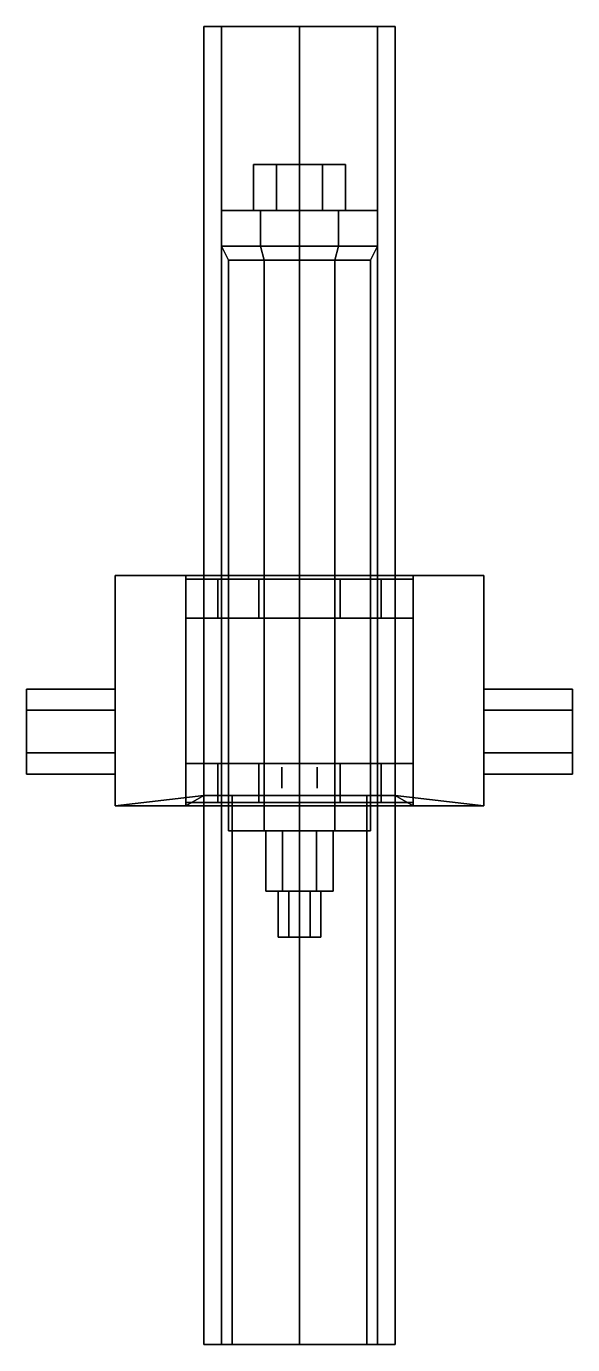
# Model space of a CAD drawing. Extents: x -0.77 to 0.77, y -1.73 to 1.99.
import ezdxf

# ---------------------------------------------------------------- set-up
doc = ezdxf.new("R2010")
doc.units = 0
doc.layers.add('SLEEVE', color=5, linetype='CONTINUOUS')

msp = doc.modelspace()

# ---------------------------------------------------------------- linework, layer by layer
at = {"layer": 'SLEEVE'}
for points in [[(-0.27, 1.99, -0.48), (-0.27, -0.18, -0.48), (-0.27, -0.18, -0.29), (-0.27, 1.99, -0.29)], [(0, 1.99, -0.29), (0, 1.99, -0.58), (-0.27, 1.99, -0.48), (-0.27, 1.99, -0.29)], [(0, 1.99, -0.58), (0, -0.18, -0.58), (-0.27, -0.18, -0.48), (-0.27, 1.99, -0.48)], [(-0.27, 1.99, -0.29), (-0.27, -0.18, -0.29), (0, -0.18, -0.29), (0, 1.99, -0.29)], [(-0.22, 1.99, -0.18), (-0.22, 1.99, -0.29), (-0.27, 1.99, -0.29), (-0.27, 1.99, -0.18)], [(-0.27, 1.99, -0.29), (-0.27, -1.73, -0.29), (-0.27, -1.73, -0.18), (-0.27, 1.99, -0.18)], [(-0.27, 1.99, -0.18), (-0.27, -1.73, -0.18), (-0.22, -1.73, -0.18), (-0.22, 1.99, -0.18)], [(-0.22, -1.73, -0.18), (-0.22, -1.73, -0.29), (-0.22, 1.99, -0.29), (-0.22, 1.99, -0.18)], [(0.27, 1.99, -0.29), (0.27, 1.99, -0.48), (0, 1.99, -0.58), (0, 1.99, -0.29)], [(0, 1.99, -0.29), (0, -0.18, -0.29), (0.27, -0.18, -0.29), (0.27, 1.99, -0.29)], [(0.27, 1.99, -0.48), (0.27, -0.18, -0.48), (0, -0.18, -0.58), (0, 1.99, -0.58)], [(0.27, 1.99, -0.18), (0.27, 1.99, -0.29), (0.22, 1.99, -0.29), (0.22, 1.99, -0.18)], [(0.22, 1.99, -0.29), (0.22, -1.73, -0.29), (0.22, -1.73, -0.18), (0.22, 1.99, -0.18)], [(0.22, 1.99, -0.18), (0.22, -1.73, -0.18), (0.27, -1.73, -0.18), (0.27, 1.99, -0.18)], [(0.27, -0.18, -0.29), (0.27, -0.18, -0.48), (0.27, 1.99, -0.48), (0.27, 1.99, -0.29)], [(0.27, -1.73, -0.18), (0.27, -1.73, -0.29), (0.27, 1.99, -0.29), (0.27, 1.99, -0.18)], [(-0.065, 1.6, 0.7726), (-0.13, 1.6, 0.66), (-0.13, 1.47, 0.66), (-0.065, 1.47, 0.7726)], [(-0.13, 1.6, 0.66), (-0.065, 1.6, 0.5474), (-0.065, 1.47, 0.5474), (-0.13, 1.47, 0.66)], [(0.13, 1.6, 0.66), (-0.13, 1.6, 0.66), (-0.065, 1.6, 0.7726), (0.065, 1.6, 0.7726)], [(0.065, 1.6, 0.5474), (-0.065, 1.6, 0.5474), (-0.13, 1.6, 0.66), (0.13, 1.6, 0.66)], [(0.065, 1.6, 0.7726), (-0.065, 1.6, 0.7726), (-0.065, 1.47, 0.7726), (0.065, 1.47, 0.7726)], [(-0.065, 1.6, 0.5474), (0.065, 1.6, 0.5474), (0.065, 1.47, 0.5474), (-0.065, 1.47, 0.5474)], [(0.13, 1.6, 0.66), (0.065, 1.6, 0.7726), (0.065, 1.47, 0.7726), (0.13, 1.47, 0.66)], [(0.065, 1.6, 0.5474), (0.13, 1.6, 0.66), (0.13, 1.47, 0.66), (0.065, 1.47, 0.5474)], [(-0.11, 1.47, 0.8505), (-0.22, 1.47, 0.66), (-0.22, 1.37, 0.66), (-0.11, 1.37, 0.8505)], [(-0.22, 1.47, 0.66), (-0.11, 1.47, 0.4695), (-0.11, 1.37, 0.4695), (-0.22, 1.37, 0.66)], [(0.22, 1.47, 0.66), (-0.22, 1.47, 0.66), (-0.11, 1.47, 0.8505), (0.11, 1.47, 0.8505)], [(0.11, 1.47, 0.4695), (-0.11, 1.47, 0.4695), (-0.22, 1.47, 0.66), (0.22, 1.47, 0.66)], [(0.11, 1.47, 0.8505), (-0.11, 1.47, 0.8505), (-0.11, 1.37, 0.8505), (0.11, 1.37, 0.8505)], [(-0.11, 1.47, 0.4695), (0.11, 1.47, 0.4695), (0.11, 1.37, 0.4695), (-0.11, 1.37, 0.4695)], [(0.22, 1.47, 0.66), (0.11, 1.47, 0.8505), (0.11, 1.37, 0.8505), (0.22, 1.37, 0.66)], [(0.11, 1.47, 0.4695), (0.22, 1.47, 0.66), (0.22, 1.37, 0.66), (0.11, 1.37, 0.4695)], [(-0.1, 1.33, 0.4868), (-0.2, 1.33, 0.66), (-0.22, 1.37, 0.66), (-0.11, 1.37, 0.4695)], [(-0.2, 1.33, 0.66), (-0.1, 1.33, 0.8332), (-0.11, 1.37, 0.8505), (-0.22, 1.37, 0.66)], [(0.1, 1.33, 0.4868), (-0.1, 1.33, 0.4868), (-0.11, 1.37, 0.4695), (0.11, 1.37, 0.4695)], [(-0.1, 1.33, 0.8332), (0.1, 1.33, 0.8332), (0.11, 1.37, 0.8505), (-0.11, 1.37, 0.8505)], [(0.2, 1.33, 0.66), (0.1, 1.33, 0.4868), (0.11, 1.37, 0.4695), (0.22, 1.37, 0.66)], [(0.1, 1.33, 0.8332), (0.2, 1.33, 0.66), (0.22, 1.37, 0.66), (0.11, 1.37, 0.8505)], [(-0.1, 1.33, 0.8332), (-0.2, 1.33, 0.66), (-0.2, -0.28, 0.66), (-0.1, -0.28, 0.8332)], [(-0.2, 1.33, 0.66), (-0.1, 1.33, 0.4868), (-0.1, -0.28, 0.4868), (-0.2, -0.28, 0.66)], [(0.1, 1.33, 0.8332), (-0.1, 1.33, 0.8332), (-0.1, -0.28, 0.8332), (0.1, -0.28, 0.8332)], [(-0.1, 1.33, 0.4868), (0.1, 1.33, 0.4868), (0.1, -0.28, 0.4868), (-0.1, -0.28, 0.4868)], [(0.2, 1.33, 0.66), (0.1, 1.33, 0.8332), (0.1, -0.28, 0.8332), (0.2, -0.28, 0.66)], [(0.1, 1.33, 0.4868), (0.2, 1.33, 0.66), (0.2, -0.28, 0.66), (0.1, -0.28, 0.4868)], [(-0.52, 0.44, -0.17), (-0.52, -0.21, -0.17), (-0.52, -0.21, 0.18), (-0.52, 0.44, 0.18)], [(-0.32, 0.44, 0.18), (-0.32, 0.44, -0.17), (-0.52, 0.44, -0.17), (-0.52, 0.44, 0.18)], [(-0.52, 0.44, 0.18), (-0.52, -0.21, 0.18), (-0.32, -0.21, 0.18), (-0.32, 0.44, 0.18)], [(-0.32, 0.44, -0.17), (-0.32, -0.21, -0.17), (-0.52, -0.21, -0.17), (-0.52, 0.44, -0.17)], [(-0.27, 0.44, -0.48), (-0.27, -0.18, -0.48), (-0.52, -0.21, -0.17), (-0.52, 0.44, -0.17)], [(-0.32, 0.44, -0.17), (-0.27, 0.44, -0.29), (-0.27, 0.44, -0.48), (-0.52, 0.44, -0.17)], [(-0.32, 0.44, 0.02), (-0.32, -0.21, 0.02), (-0.32, -0.21, 0.29), (-0.32, 0.44, 0.29)], [(0.32, 0.44, 0.29), (0.32, 0.44, 0.02), (-0.32, 0.44, 0.02), (-0.32, 0.44, 0.29)], [(-0.32, 0.44, 0.29), (-0.32, -0.21, 0.29), (0.32, -0.21, 0.29), (0.32, 0.44, 0.29)], [(0.32, 0.44, 0.02), (0.32, -0.21, 0.02), (-0.32, -0.21, 0.02), (-0.32, 0.44, 0.02)], [(-0.32, -0.21, 0.02), (-0.32, -0.21, -0.17), (-0.32, 0.44, -0.17), (-0.32, 0.44, 0.02)], [(-0.32, -0.21, -0.17), (-0.27, -0.18, -0.29), (-0.27, 0.44, -0.29), (-0.32, 0.44, -0.17)], [(0.23, 0.43, 0.49), (0.32, 0.43, 0.29), (-0.32, 0.43, 0.29), (-0.23, 0.43, 0.49)], [(-0.32, 0.43, 0.29), (-0.32, 0.32, 0.29), (-0.23, 0.32, 0.49), (-0.23, 0.43, 0.49)], [(-0.23, 0.43, 0.49), (-0.23, 0.32, 0.49), (-0.23, 0.32, 0.66), (-0.23, 0.43, 0.66)], [(0.23, 0.43, 0.66), (0.23, 0.43, 0.49), (-0.23, 0.43, 0.49), (-0.23, 0.43, 0.66)], [(-0.115, 0.43, 0.8592), (-0.23, 0.43, 0.66), (-0.23, 0.32, 0.66), (-0.115, 0.32, 0.8592)], [(0.115, 0.43, 0.8592), (0.23, 0.43, 0.66), (-0.23, 0.43, 0.66), (-0.115, 0.43, 0.8592)], [(0.115, 0.43, 0.8592), (-0.115, 0.43, 0.8592), (-0.115, 0.32, 0.8592), (0.115, 0.32, 0.8592)], [(0.23, 0.43, 0.66), (0.115, 0.43, 0.8592), (0.115, 0.32, 0.8592), (0.23, 0.32, 0.66)], [(0.23, 0.32, 0.49), (0.32, 0.32, 0.29), (0.32, 0.43, 0.29), (0.23, 0.43, 0.49)], [(0.23, 0.32, 0.66), (0.23, 0.32, 0.49), (0.23, 0.43, 0.49), (0.23, 0.43, 0.66)], [(0.52, 0.44, -0.17), (0.27, 0.44, -0.48), (0.27, 0.44, -0.29), (0.32, 0.44, -0.17)], [(0.32, 0.44, -0.17), (0.27, 0.44, -0.29), (0.27, -0.18, -0.29), (0.32, -0.21, -0.17)], [(0.27, -0.18, -0.48), (0.27, 0.44, -0.48), (0.52, 0.44, -0.17), (0.52, -0.21, -0.17)], [(0.32, -0.21, 0.29), (0.32, -0.21, 0.02), (0.32, 0.44, 0.02), (0.32, 0.44, 0.29)], [(0.32, 0.44, -0.17), (0.32, -0.21, -0.17), (0.32, -0.21, 0.02), (0.32, 0.44, 0.02)], [(0.52, 0.44, 0.18), (0.52, 0.44, -0.17), (0.32, 0.44, -0.17), (0.32, 0.44, 0.18)], [(0.52, 0.44, -0.17), (0.52, -0.21, -0.17), (0.32, -0.21, -0.17), (0.32, 0.44, -0.17)], [(0.32, 0.44, 0.18), (0.32, -0.21, 0.18), (0.52, -0.21, 0.18), (0.52, 0.44, 0.18)], [(0.52, -0.21, 0.18), (0.52, -0.21, -0.17), (0.52, 0.44, -0.17), (0.52, 0.44, 0.18)], [(-0.23, 0.32, 0.49), (-0.32, 0.32, 0.29), (0.32, 0.32, 0.29), (0.23, 0.32, 0.49)], [(-0.23, 0.32, 0.66), (-0.23, 0.32, 0.49), (0.23, 0.32, 0.49), (0.23, 0.32, 0.66)], [(-0.115, 0.32, 0.8592), (-0.23, 0.32, 0.66), (0.23, 0.32, 0.66), (0.115, 0.32, 0.8592)], [(-0.52, 0.06, 0.1039), (-0.52, 0.12), (-0.77, 0.12), (-0.77, 0.06, 0.1039)], [(-0.52, 0.12), (-0.52, 0.06, -0.1039), (-0.77, 0.06, -0.1039), (-0.77, 0.12)], [(-0.77, -0.06, 0.1039), (-0.77, 0.06, 0.1039), (-0.77, 0.12), (-0.77, -0.12)], [(-0.77, -0.12), (-0.77, 0.12), (-0.77, 0.06, -0.1039), (-0.77, -0.06, -0.1039)], [(0.52, 0.12), (0.52, 0.06, 0.1039), (0.77, 0.06, 0.1039), (0.77, 0.12)], [(0.52, 0.06, -0.1039), (0.52, 0.12), (0.77, 0.12), (0.77, 0.06, -0.1039)], [(0.77, -0.12), (0.77, 0.12), (0.77, 0.06, 0.1039), (0.77, -0.06, 0.1039)], [(0.77, -0.06, -0.1039), (0.77, 0.06, -0.1039), (0.77, 0.12), (0.77, -0.12)], [(-0.52, -0.06, 0.1039), (-0.52, 0.06, 0.1039), (-0.77, 0.06, 0.1039), (-0.77, -0.06, 0.1039)], [(-0.52, 0.06, -0.1039), (-0.52, -0.06, -0.1039), (-0.77, -0.06, -0.1039), (-0.77, 0.06, -0.1039)], [(0.52, 0.06, 0.1039), (0.52, -0.06, 0.1039), (0.77, -0.06, 0.1039), (0.77, 0.06, 0.1039)], [(0.52, -0.06, -0.1039), (0.52, 0.06, -0.1039), (0.77, 0.06, -0.1039), (0.77, -0.06, -0.1039)], [(-0.52, -0.12), (-0.52, -0.06, 0.1039), (-0.77, -0.06, 0.1039), (-0.77, -0.12)], [(-0.52, -0.06, -0.1039), (-0.52, -0.12), (-0.77, -0.12), (-0.77, -0.06, -0.1039)], [(0.52, -0.06, 0.1039), (0.52, -0.12), (0.77, -0.12), (0.77, -0.06, 0.1039)], [(0.52, -0.12), (0.52, -0.06, -0.1039), (0.77, -0.06, -0.1039), (0.77, -0.12)], [(-0.32, -0.09, 0.29), (-0.32, -0.2, 0.29), (-0.23, -0.2, 0.49), (-0.23, -0.09, 0.49)], [(0.23, -0.09, 0.49), (0.32, -0.09, 0.29), (-0.32, -0.09, 0.29), (-0.23, -0.09, 0.49)], [(-0.23, -0.09, 0.49), (-0.23, -0.2, 0.49), (-0.23, -0.2, 0.66), (-0.23, -0.09, 0.66)], [(0.23, -0.09, 0.66), (0.23, -0.09, 0.49), (-0.23, -0.09, 0.49), (-0.23, -0.09, 0.66)], [(0.115, -0.09, 0.8592), (0.23, -0.09, 0.66), (-0.23, -0.09, 0.66), (-0.115, -0.09, 0.8592)], [(-0.115, -0.09, 0.8592), (-0.23, -0.09, 0.66), (-0.23, -0.2, 0.66), (-0.115, -0.2, 0.8592)], [(0.115, -0.09, 0.8592), (-0.115, -0.09, 0.8592), (-0.115, -0.2, 0.8592), (0.115, -0.2, 0.8592)], [(-0.05, -0.15, 0.93), (-0.05, -0.16, 0.86), (-0.05, -0.1, 0.86), (-0.05, -0.11, 0.93)], [(-0.05, -0.11, 0.93), (-0.05, -0.1, 0.86), (-0.05, -0.16, 0.86), (-0.05, -0.15, 0.93)], [(0.05, -0.11, 0.93), (0.05, -0.1, 0.86), (0.05, -0.16, 0.86), (0.05, -0.15, 0.93)], [(0.05, -0.15, 0.93), (0.05, -0.16, 0.86), (0.05, -0.1, 0.86), (0.05, -0.11, 0.93)], [(0.23, -0.09, 0.66), (0.115, -0.09, 0.8592), (0.115, -0.2, 0.8592), (0.23, -0.2, 0.66)], [(0.23, -0.2, 0.66), (0.23, -0.2, 0.49), (0.23, -0.09, 0.49), (0.23, -0.09, 0.66)], [(0.23, -0.2, 0.49), (0.32, -0.2, 0.29), (0.32, -0.09, 0.29), (0.23, -0.09, 0.49)], [(-0.52, -0.21, -0.17), (-0.27, -0.18, -0.48), (-0.27, -0.18, -0.29), (-0.32, -0.21, -0.17)], [(-0.19, -0.18, -0.51), (-0.19, -1.73, -0.51), (-0.27, -1.73, -0.48), (-0.27, -0.18, -0.48)], [(-0.27, -0.18, -0.48), (-0.27, -1.73, -0.48), (-0.27, -1.73, -0.29), (-0.27, -0.18, -0.29)], [(-0.22, -0.18, -0.29), (-0.22, -1.73, -0.29), (-0.19, -1.73, -0.29), (-0.19, -0.18, -0.29)], [(-0.19, -0.18, -0.29), (-0.19, -0.18, -0.51), (0, -0.18, -0.58), (0, -0.18, -0.29)], [(-0.19, -1.73, -0.29), (-0.19, -1.73, -0.51), (-0.19, -0.18, -0.51), (-0.19, -0.18, -0.29)], [(0, -0.18, -0.58), (-0.19, -0.18, -0.51), (-0.19, -1.73, -0.51), (0, -1.73, -0.58)], [(0, -1.73, -0.58), (-0.19, -1.73, -0.51), (-0.19, -0.18, -0.51), (0, -0.18, -0.58)], [(0, -0.18, -0.29), (0, -0.18, -0.58), (0.19, -0.18, -0.51), (0.19, -0.18, -0.29)], [(0.19, -1.73, -0.51), (0, -1.73, -0.58), (0, -0.18, -0.58), (0.19, -0.18, -0.51)], [(0.19, -0.18, -0.51), (0, -0.18, -0.58), (0, -1.73, -0.58), (0.19, -1.73, -0.51)], [(0.19, -0.18, -0.51), (0.19, -1.73, -0.51), (0.19, -1.73, -0.29), (0.19, -0.18, -0.29)], [(0.27, -0.18, -0.48), (0.27, -1.73, -0.48), (0.19, -1.73, -0.51), (0.19, -0.18, -0.51)], [(0.19, -0.18, -0.29), (0.19, -1.73, -0.29), (0.22, -1.73, -0.29), (0.22, -0.18, -0.29)], [(0.27, -1.73, -0.29), (0.27, -1.73, -0.48), (0.27, -0.18, -0.48), (0.27, -0.18, -0.29)], [(0.32, -0.21, -0.17), (0.27, -0.18, -0.29), (0.27, -0.18, -0.48), (0.52, -0.21, -0.17)], [(-0.52, -0.21, 0.18), (-0.52, -0.21, -0.17), (-0.32, -0.21, -0.17), (-0.32, -0.21, 0.18)], [(-0.23, -0.2, 0.49), (-0.32, -0.2, 0.29), (0.32, -0.2, 0.29), (0.23, -0.2, 0.49)], [(-0.32, -0.21, 0.29), (-0.32, -0.21, 0.02), (0.32, -0.21, 0.02), (0.32, -0.21, 0.29)], [(-0.23, -0.2, 0.66), (-0.23, -0.2, 0.49), (0.23, -0.2, 0.49), (0.23, -0.2, 0.66)], [(-0.115, -0.2, 0.8592), (-0.23, -0.2, 0.66), (0.23, -0.2, 0.66), (0.115, -0.2, 0.8592)], [(0.32, -0.21, 0.18), (0.32, -0.21, -0.17), (0.52, -0.21, -0.17), (0.52, -0.21, 0.18)], [(0.1, -0.28, 0.8332), (-0.1, -0.28, 0.8332), (-0.2, -0.28, 0.66), (0.2, -0.28, 0.66)], [(0.2, -0.28, 0.66), (-0.2, -0.28, 0.66), (-0.1, -0.28, 0.4868), (0.1, -0.28, 0.4868)], [(-0.0475, -0.28, 0.6523), (-0.095, -0.28, 0.57), (-0.095, -0.45, 0.57), (-0.0475, -0.45, 0.6523)], [(-0.095, -0.28, 0.57), (-0.0475, -0.28, 0.4877), (-0.0475, -0.45, 0.4877), (-0.095, -0.45, 0.57)], [(0.0475, -0.28, 0.6523), (-0.0475, -0.28, 0.6523), (-0.0475, -0.45, 0.6523), (0.0475, -0.45, 0.6523)], [(-0.0475, -0.28, 0.4877), (0.0475, -0.28, 0.4877), (0.0475, -0.45, 0.4877), (-0.0475, -0.45, 0.4877)], [(0.095, -0.28, 0.57), (0.0475, -0.28, 0.6523), (0.0475, -0.45, 0.6523), (0.095, -0.45, 0.57)], [(0.0475, -0.28, 0.4877), (0.095, -0.28, 0.57), (0.095, -0.45, 0.57), (0.0475, -0.45, 0.4877)], [(0.0475, -0.45, 0.6523), (-0.0475, -0.45, 0.6523), (-0.095, -0.45, 0.57), (0.095, -0.45, 0.57)], [(0.095, -0.45, 0.57), (-0.095, -0.45, 0.57), (-0.0475, -0.45, 0.4877), (0.0475, -0.45, 0.4877)], [(-0.03, -0.45, 0.592), (-0.06, -0.45, 0.54), (-0.06, -0.58, 0.54), (-0.03, -0.58, 0.592)], [(-0.06, -0.45, 0.54), (-0.03, -0.45, 0.488), (-0.03, -0.58, 0.488), (-0.06, -0.58, 0.54)], [(0.03, -0.45, 0.592), (-0.03, -0.45, 0.592), (-0.03, -0.58, 0.592), (0.03, -0.58, 0.592)], [(-0.03, -0.45, 0.488), (0.03, -0.45, 0.488), (0.03, -0.58, 0.488), (-0.03, -0.58, 0.488)], [(0.06, -0.45, 0.54), (0.03, -0.45, 0.592), (0.03, -0.58, 0.592), (0.06, -0.58, 0.54)], [(0.03, -0.45, 0.488), (0.06, -0.45, 0.54), (0.06, -0.58, 0.54), (0.03, -0.58, 0.488)], [(0.03, -0.58, 0.592), (-0.03, -0.58, 0.592), (-0.06, -0.58, 0.54), (0.06, -0.58, 0.54)], [(0.06, -0.58, 0.54), (-0.06, -0.58, 0.54), (-0.03, -0.58, 0.488), (0.03, -0.58, 0.488)], [(-0.27, -1.73, -0.18), (-0.27, -1.73, -0.29), (-0.22, -1.73, -0.29), (-0.22, -1.73, -0.18)], [(-0.27, -1.73, -0.29), (-0.27, -1.73, -0.48), (-0.19, -1.73, -0.51), (-0.19, -1.73, -0.29)], [(0.19, -1.73, -0.29), (0.19, -1.73, -0.51), (0.27, -1.73, -0.48), (0.27, -1.73, -0.29)], [(0.22, -1.73, -0.18), (0.22, -1.73, -0.29), (0.27, -1.73, -0.29), (0.27, -1.73, -0.18)]]:
    msp.add_3dface(points, dxfattribs=at)

doc.saveas('drawing.dxf')
